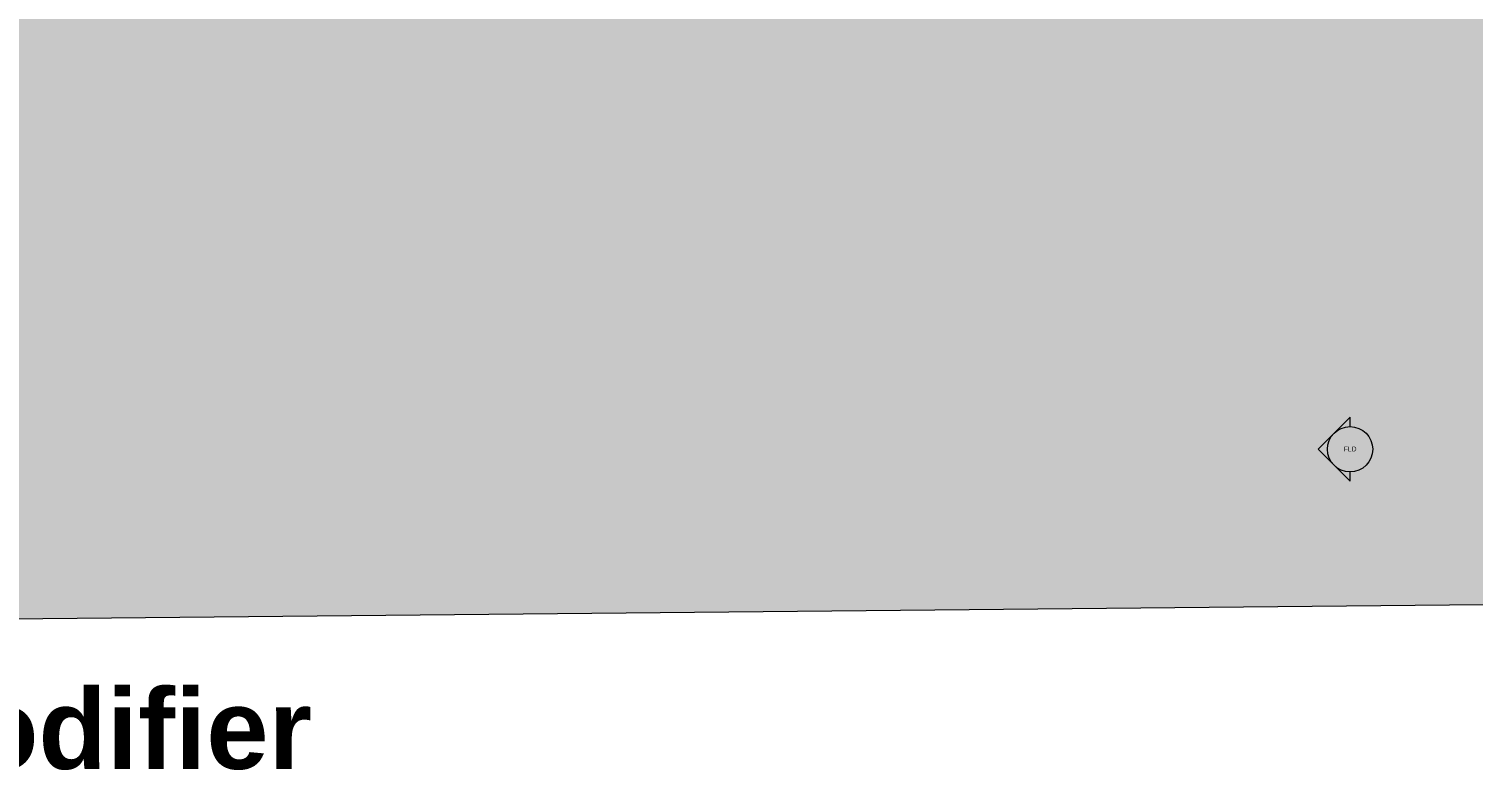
# Model space of a CAD drawing. Header units: millimetres. Extents: x 141848 to 1648660, y -821378 to -151356.
# Drawn here: x 428624 to 473676, y -299126 to -275999 of the extents above; entities that cross this region are included whole.
import ezdxf

# ---------------------------------------------------------------- set-up
doc = ezdxf.new("R2010")
doc.units = ezdxf.units.MM
doc.header["$MEASUREMENT"] = 0
doc.layers.add('Cotations - 1_100', color=7, linetype='Continuous')
doc.layers.add('Marques - Façades', color=7, linetype='Continuous')
doc.styles.add('STYLE_GENERE_2', font='')
doc.styles.add('STYLE_GENERE_3', font='')
doc.styles.get('STYLE_GENERE_2').set_extended_font_data('Arial')
doc.styles.get('STYLE_GENERE_3').set_extended_font_data('Arial', bold=True)

# ---------------------------------------------------------------- blocks, each defined once
blk = doc.blocks.new('Dalle_31_2', base_point=(360548, -295063))
at = {"linetype": 'Continuous', "lineweight": 0, "true_color": 0x6f6f6f}
h = blk.add_hatch(color=8, dxfattribs=at)
h.paths.add_polyline_path([(360548, -295063), (487920, -293827), (487920, -270903), (487463, -270903), (472886, -271041), (472886, -271062, 0.001346), (472886, -271073), (472897, -273095, -0.414214), (470908, -275106), (462184, -275106, -0.005189), (462131, -275116), (454148, -275196), (438771, -275253, -0.386553), (436573, -273475, -0.025189), (436562, -273329), (436569, -267730, -0.098562), (436800, -266944), (436817, -266952, -0.258849), (438655, -265606), (438653, -265587), (439337, -265587), (439337, -265687), (439337, -270687), (469237, -270687), (469237, -265687), (470908, -265687), (472605, -265687), (472605, -163738), (371863, -163738), (371863, -271041), (371883, -271041), (371883, -272001), (371883, -272001, -0.409427), (367883, -275935), (360548, -275935)])
h.paths.add_polyline_path([(377135, -260640), (373845, -260640), (373845, -248365), (373845, -243090), (373845, -242190), (377135, -242190)], flags=0)
h.paths.add_polyline_path([(380203, -193811), (380203, -171996), (431506, -171996), (464310, -171996), (464310, -262266), (464310, -262366), (438594, -262351), (437926, -262351), (436550, -262351), (436550, -189811), (412055, -189811), (412055, -201781), (412055, -204496), (415454, -204496), (415454, -208496), (415454, -218296), (405655, -218296), (405655, -222496), (415475, -222496), (415475, -260811), (380203, -260811), (380203, -230016)], flags=0)
h.paths.add_polyline_path([(381437, -269434, -0.090319), (381558, -268728, -0.201449), (382612, -267593, -0.104211), (383418, -267415), (384017, -267409, -0.104045), (384825, -267571, -0.238255), (385984, -268953, -0.055189), (386036, -269390), (386038, -269611), (386051, -270890), (385792, -271893, -0.267949), (384070, -272909), (383470, -272915, -0.193717), (382079, -272370, -0.070569), (381728, -271931, -0.131652), (381451, -270934)], flags=0)
h.paths.add_polyline_path([(392017, -273452), (392030, -267378, -0.380557), (394017, -265610), (394094, -265610), (394094, -270610), (409094, -270610), (409094, -265610), (414056, -265610, -0.414214), (415556, -267110), (415556, -273661, -0.345502), (413837, -275433), (394027, -275599, -0.415791), (392017, -273599)], flags=0)
h.paths.add_polyline_path([(424210, -271504, -0.134474), (423930, -270485), (423930, -268985, -0.414214), (425930, -266985), (426530, -266985, -0.414214), (428530, -268985), (428530, -270485, -0.12882), (428274, -271466, -0.270936), (426530, -272485), (425930, -272485, -0.26498)], flags=0)
at = {"color": 9, "linetype": 'Continuous', "lineweight": 5, "flags": 128}
blk.add_lwpolyline([(360548, -295063), (487920, -293827)], dxfattribs=at)
blk = doc.blocks.new('Façade_4_2', base_point=(469838, -156591))
at = {"layer": 'Marques - Façades', "color": 7, "linetype": 'Continuous', "lineweight": 5}
for p, q in [((469838, -288115), (468838, -289115)), ((469838, -288408), (469838, -288115)), ((468838, -289115), (469838, -290115)), ((469838, -290115), (469838, -289822))]:
    blk.add_line(p, q, dxfattribs=at)
blk.add_circle((469838, -289115), 707, dxfattribs=at)
at = {"layer": 'Marques - Façades', "color": 7, "lineweight": 5, "insert": (469644, -289181), "char_height": 150, "attachment_point": 7, "style": 'STYLE_GENERE_2'}
blk.add_mtext('\\A1;{\\pql;\\pt0;\\fArial|b0|i0|c0|p38;FLD}', dxfattribs=at)

msp = doc.modelspace()

# ---------------------------------------------------------------- block references
at = {"color": 9, "linetype": 'Continuous', "lineweight": 5}
msp.add_blockref('Dalle_31_2', (360547.961, -295062.571), dxfattribs=at)
at = {"layer": 'Marques - Façades', "color": 14, "lineweight": 5, "true_color": 0xa40f02}
msp.add_blockref('Façade_4_2', (469837.615, -156590.828), dxfattribs=at)

# ---------------------------------------------------------------- texts
at = {"layer": 'Cotations - 1_100', "color": 7, "linetype": 'Continuous', "lineweight": 5, "insert": (412236.887, -296590.283), "char_height": 2500, "attachment_point": 1, "style": 'STYLE_GENERE_3'}
msp.add_mtext('\\A1;{\\pql;\\fArial|b1|i0|c0|p38;RDC à modifier}', dxfattribs=at)

doc.saveas('drawing.dxf')
